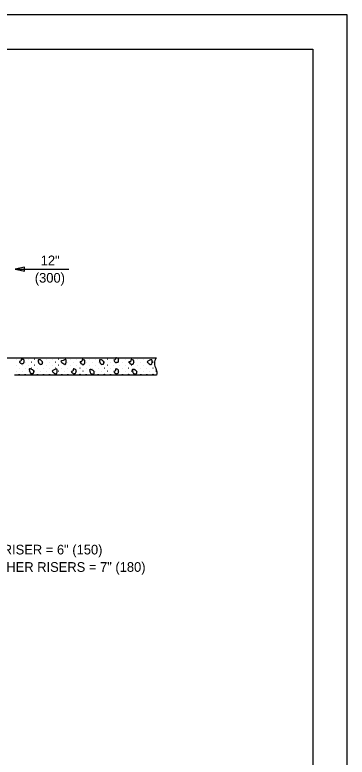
# Model space of a CAD drawing. Extents: x 0 to 2.83, y 0 to 1.83.
# Drawn here: x 2.431 to 2.833, y 0.935 to 1.833 of the extents above; entities that cross this region are included whole.
import ezdxf

# ---------------------------------------------------------------- set-up
doc = ezdxf.new("R2010")
doc.units = 0
for name, color, linetype in [('RD_Pr_Roadway_Dimensions', 7, 'Continuous'), ('RD_Pr_Roadway_Items', 7, 'Continuous'), ('SH_General_Details', 7, 'Continuous'), ('SH_Printer_Plotting_Border', 7, 'Continuous')]:
    doc.layers.add(name, color=color, linetype=linetype)

msp = doc.modelspace()

# ---------------------------------------------------------------- linework, layer by layer
at = {"layer": 'RD_Pr_Roadway_Dimensions'}
msp.add_line((2.4311, 1.52572), (2.49618, 1.52572), dxfattribs=at)
msp.add_lwpolyline([(2.44276, 1.52328), (2.44276, 1.52572), (2.44276, 1.52816), (2.43693, 1.52673), (2.4311, 1.52572), (2.43732, 1.52459)], close=True, dxfattribs=at)
at = {"layer": 'RD_Pr_Roadway_Items'}
for p, q in [((2.38884, 1.4183), (2.60241, 1.4183)), ((2.60241, 1.39747), (2.43052, 1.39747))]:
    msp.add_line(p, q, dxfattribs=at)
for centre in [(2.43242, 1.41686), (2.4361, 1.41318), (2.43978, 1.41686), (2.44347, 1.41318), (2.44715, 1.41686), (2.45083, 1.41318), (2.45452, 1.41686), (2.4582, 1.41318), (2.46188, 1.41686), (2.46557, 1.41318), (2.46925, 1.41686), (2.47293, 1.41318), (2.47662, 1.41686), (2.4803, 1.41318), (2.48398, 1.41686), (2.48767, 1.41318), (2.49135, 1.41686), (2.49503, 1.41318), (2.49871, 1.41686), (2.5024, 1.41318), (2.50608, 1.41686), (2.50976, 1.41318), (2.51345, 1.41686), (2.51713, 1.41318), (2.52081, 1.41686), (2.5245, 1.41318), (2.52818, 1.41686), (2.53186, 1.41318), (2.53555, 1.41686), (2.53923, 1.41318), (2.54291, 1.41686), (2.5466, 1.41318), (2.55028, 1.41686), (2.55396, 1.41318), (2.55764, 1.41686), (2.56133, 1.41318), (2.56501, 1.41686), (2.56869, 1.41318), (2.57238, 1.41686), (2.57606, 1.41318), (2.57974, 1.41686), (2.58343, 1.41318), (2.58711, 1.41686), (2.59079, 1.41318), (2.59448, 1.41686), (2.59816, 1.41318), (2.43242, 1.40949), (2.43242, 1.40213), (2.4361, 1.40581), (2.43978, 1.40949), (2.43978, 1.40213), (2.44347, 1.40581), (2.44715, 1.40949), (2.44715, 1.40213), (2.45083, 1.40581), (2.45452, 1.40949), (2.45452, 1.40213), (2.4582, 1.40581), (2.46188, 1.40949), (2.46188, 1.40213), (2.46557, 1.40581), (2.46925, 1.40949), (2.46925, 1.40213), (2.47293, 1.40581), (2.47662, 1.40949), (2.47662, 1.40213), (2.4803, 1.40581), (2.48398, 1.40949), (2.48398, 1.40213), (2.48767, 1.40581), (2.49135, 1.40949), (2.49135, 1.40213), (2.49503, 1.40581), (2.49871, 1.40949), (2.49871, 1.40213), (2.5024, 1.40581), (2.50608, 1.40949), (2.50608, 1.40213), (2.50976, 1.40581), (2.51345, 1.40949), (2.51345, 1.40213), (2.51713, 1.40581), (2.52081, 1.40949), (2.52081, 1.40213), (2.5245, 1.40581), (2.52818, 1.40949), (2.52818, 1.40213), (2.53186, 1.40581), (2.53555, 1.40949), (2.53555, 1.40213), (2.53923, 1.40581), (2.54291, 1.40949), (2.54291, 1.40213), (2.5466, 1.40581), (2.55028, 1.40949), (2.55028, 1.40213), (2.55396, 1.40581), (2.55764, 1.40949), (2.55764, 1.40213), (2.56133, 1.40581), (2.56501, 1.40949), (2.56501, 1.40213), (2.56869, 1.40581), (2.57238, 1.40949), (2.57238, 1.40213), (2.57606, 1.40581), (2.57974, 1.40949), (2.57974, 1.40213), (2.58343, 1.40581), (2.58711, 1.40949), (2.58711, 1.40213), (2.59079, 1.40581), (2.59448, 1.40949), (2.59448, 1.40213), (2.59816, 1.40581), (2.60184, 1.40213), (2.4361, 1.39845), (2.44347, 1.39845), (2.45083, 1.39845), (2.4582, 1.39845), (2.46557, 1.39845), (2.47293, 1.39845), (2.4803, 1.39845), (2.48767, 1.39845), (2.49503, 1.39845), (2.5024, 1.39845), (2.50976, 1.39845), (2.51713, 1.39845), (2.5245, 1.39845), (2.53186, 1.39845), (2.53923, 1.39845), (2.5466, 1.39845), (2.55396, 1.39845), (2.56133, 1.39845), (2.56869, 1.39845), (2.57606, 1.39845), (2.58343, 1.39845), (2.59079, 1.39845), (2.59816, 1.39845)]:
    msp.add_circle(centre, 0.0000521, dxfattribs=at)
for points in [[(2.43639, 1.4141), (2.43721, 1.41239), (2.43799, 1.41186), (2.43924, 1.41116), (2.44014, 1.41149), (2.44155, 1.41186), (2.44203, 1.41342), (2.44208, 1.41491), (2.44178, 1.4161), (2.44047, 1.41655), (2.43891, 1.41703), (2.43847, 1.41528), (2.43647, 1.4141)], [(2.45905, 1.41513), (2.45943, 1.41328), (2.45972, 1.41244), (2.46033, 1.41138), (2.46104, 1.41078), (2.46199, 1.41081), (2.46341, 1.41063), (2.46404, 1.411), (2.46441, 1.412), (2.46446, 1.41316), (2.46411, 1.4141), (2.46333, 1.41486), (2.46233, 1.41553), (2.4611, 1.41599), (2.46033, 1.41613), (2.45947, 1.41613), (2.45896, 1.41561), (2.45899, 1.41519)], [(2.48669, 1.41381), (2.48787, 1.4126), (2.49015, 1.41111), (2.49157, 1.41044), (2.49243, 1.41624), (2.48919, 1.4153), (2.48674, 1.414), (2.48663, 1.41378)], [(2.51009, 1.41336), (2.5109, 1.41164), (2.51168, 1.41113), (2.51293, 1.41042), (2.51384, 1.41075), (2.51524, 1.41113), (2.51573, 1.41269), (2.51577, 1.41417), (2.51548, 1.41536), (2.51416, 1.41581), (2.5126, 1.4163), (2.51216, 1.41455), (2.51016, 1.41336)], [(2.53334, 1.41513), (2.53371, 1.41328), (2.53401, 1.41244), (2.5346, 1.41138), (2.53532, 1.41078), (2.53628, 1.41081), (2.5377, 1.41063), (2.53832, 1.411), (2.5387, 1.412), (2.53873, 1.41316), (2.5384, 1.4141), (2.5376, 1.41486), (2.5366, 1.41553), (2.53539, 1.41599), (2.5346, 1.41613), (2.53376, 1.41613), (2.53323, 1.41561), (2.53328, 1.41519)], [(2.55068, 1.41556), (2.5515, 1.41386), (2.55228, 1.41333), (2.55353, 1.41263), (2.55443, 1.41296), (2.55584, 1.41333), (2.55632, 1.41489), (2.55637, 1.41638), (2.55607, 1.41757), (2.55476, 1.41802), (2.5532, 1.4185), (2.55276, 1.41675), (2.55076, 1.41556)], [(2.56922, 1.41336), (2.57003, 1.41166), (2.57081, 1.41113), (2.57206, 1.41042), (2.57297, 1.41075), (2.57437, 1.41113), (2.57486, 1.41269), (2.5749, 1.41417), (2.57461, 1.41536), (2.57329, 1.41581), (2.57173, 1.4163), (2.57129, 1.41455), (2.56929, 1.41336)], [(2.59098, 1.41353), (2.59216, 1.4123), (2.59444, 1.41081), (2.59586, 1.41016), (2.59672, 1.41594), (2.59348, 1.415), (2.59103, 1.41372), (2.59092, 1.41349)], [(2.60241, 1.4183), (2.60122, 1.41663), (2.60052, 1.41506), (2.59994, 1.41186), (2.60058, 1.4083), (2.6018, 1.40495), (2.60214, 1.40402), (2.60286, 1.40125), (2.6028, 1.39995), (2.60264, 1.39853), (2.60241, 1.39747)], [(2.44832, 1.40395), (2.44869, 1.4021), (2.44899, 1.40127), (2.4496, 1.4002), (2.4503, 1.39959), (2.45125, 1.39964), (2.45268, 1.39945), (2.4533, 1.39983), (2.45368, 1.40083), (2.45372, 1.40197), (2.45338, 1.40291), (2.4526, 1.40367), (2.4516, 1.40435), (2.45036, 1.4048), (2.4496, 1.40495), (2.44874, 1.40495), (2.44822, 1.40442), (2.44825, 1.40402)], [(2.47596, 1.4022), (2.47713, 1.40097), (2.47941, 1.39949), (2.48083, 1.39883), (2.48169, 1.40461), (2.47846, 1.40367), (2.47601, 1.40239), (2.4759, 1.40216)], [(2.49935, 1.40203), (2.50016, 1.40033), (2.50094, 1.3998), (2.50219, 1.39909), (2.5031, 1.39942), (2.50451, 1.3998), (2.50499, 1.40136), (2.50504, 1.40285), (2.50474, 1.40403), (2.50343, 1.40449), (2.50187, 1.40497), (2.50143, 1.40322), (2.49943, 1.40203)], [(2.52157, 1.40322), (2.52195, 1.40136), (2.52224, 1.40053), (2.52284, 1.39947), (2.52356, 1.39886), (2.52451, 1.39891), (2.52593, 1.39872), (2.52656, 1.39909), (2.52693, 1.40009), (2.52696, 1.40124), (2.52663, 1.40217), (2.52584, 1.40294), (2.52484, 1.40361), (2.52362, 1.40406), (2.52284, 1.40422), (2.52199, 1.40422), (2.52146, 1.40369), (2.52151, 1.40328)], [(2.55068, 1.40203), (2.5515, 1.40033), (2.55228, 1.3998), (2.55353, 1.39909), (2.55443, 1.39942), (2.55584, 1.3998), (2.55632, 1.40136), (2.55637, 1.40285), (2.55607, 1.40403), (2.55476, 1.40449), (2.5532, 1.40497), (2.55276, 1.40322), (2.55076, 1.40203)], [(2.5732, 1.40336), (2.57358, 1.40152), (2.57387, 1.40067), (2.57447, 1.39961), (2.57519, 1.39902), (2.57614, 1.39905), (2.57756, 1.39886), (2.57819, 1.39924), (2.57856, 1.40024), (2.57859, 1.40139), (2.57826, 1.40233), (2.57747, 1.4031), (2.57647, 1.40377), (2.57525, 1.40422), (2.57447, 1.40436), (2.57362, 1.40436), (2.57309, 1.40385), (2.57314, 1.40342)]]:
    msp.add_spline(points, degree=3, dxfattribs=at)
at = {"layer": 'SH_General_Details'}
for p, q in [((2.83333, 1.83333), (0, 1.83333)), ((2.83333, 0), (2.83333, 1.83333))]:
    msp.add_line(p, q, dxfattribs=at)
msp.add_lwpolyline([(0.16667, 1.79167), (2.79167, 1.79167), (2.79167, 0.04167), (0.16667, 0.04167)], close=True, dxfattribs=at)
at = {"layer": 'SH_Printer_Plotting_Border'}
msp.add_lwpolyline([(0, 0), (2.83333, 0), (2.83333, 1.83333), (0, 1.83333)], close=True, dxfattribs=at)

# ---------------------------------------------------------------- texts
at = {"layer": 'RD_Pr_Roadway_Dimensions'}
for s, p in [('12"', (2.46221, 1.53039)), ('(300)', (2.45504, 1.50935)), ('FIRST RISER = 6" (150)', (2.36666, 1.18051)), ('ALL OTHER RISERS = 7" (180)', (2.36666, 1.15948))]:
    msp.add_text(s, height=0.0117, dxfattribs=at).set_placement(p)

doc.saveas('drawing.dxf')
